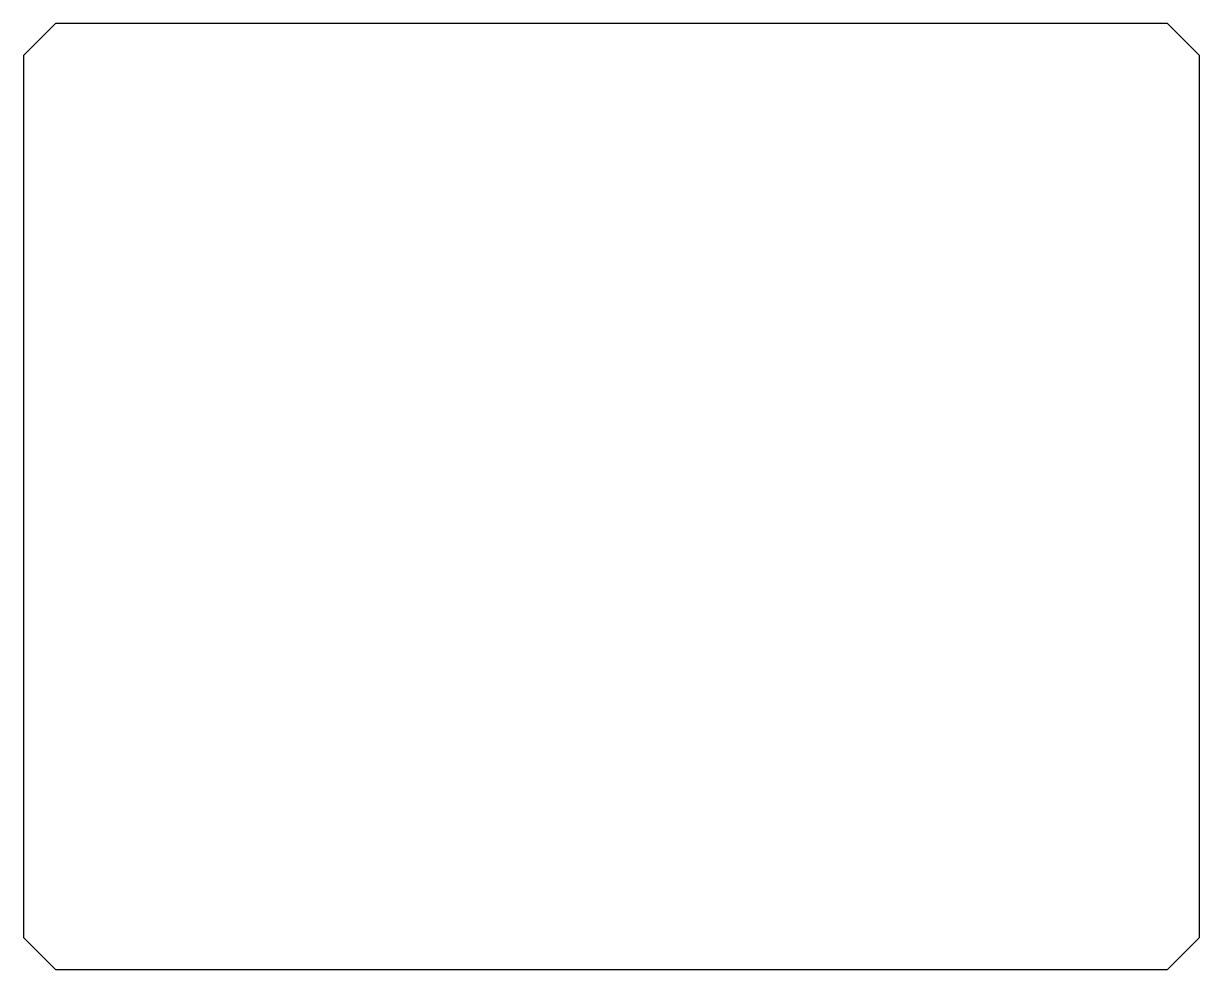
# Model space of a CAD drawing. Header units: millimetres. Extents: x -58 to 34, y -54.2 to 19.8.
import ezdxf

# ---------------------------------------------------------------- set-up
doc = ezdxf.new("R2010")
doc.units = ezdxf.units.MM

msp = doc.modelspace()

# ---------------------------------------------------------------- linework, layer by layer
msp.add_lwpolyline([(-58.019, 12.919), (-58.019, 12.659), (-58.019, 12.399), (-58.019, -49.701), (-58.019, -51.671), (-57.977, -51.712), (-55.519, -54.171), (-55.419, -54.171), (-55.376, -54.171), (-55.186, -54.171), (29.736, -54.171), (30.64, -54.171), (30.83, -54.171), (31.481, -54.171), (31.523, -54.129), (33.981, -51.671), (33.981, -51.014), (33.981, -49.701), (33.981, 12.399), (33.981, 12.659), (33.981, 12.919), (33.981, 13.179), (33.981, 13.439), (33.981, 13.699), (33.981, 13.959), (33.981, 14.219), (33.981, 14.479), (33.981, 14.739), (33.981, 16.869), (33.981, 17.329), (33.94, 17.371), (31.481, 19.829), (31.233, 19.829), (31.229, 19.829), (31.219, 19.829), (31.201, 19.829), (31.176, 19.829), (31.142, 19.829), (31.1, 19.829), (31.049, 19.829), (30.99, 19.829), (30.927, 19.829), (30.861, 19.829), (30.797, 19.829), (29.451, 19.829), (27.351, 19.829), (26.651, 19.829), (24.551, 19.829), (23.851, 19.829), (21.751, 19.829), (-53.069, 19.829), (-55.519, 19.829), (-55.56, 19.788), (-58.019, 17.329), (-58.019, 16.466), (-58.019, 14.739), (-58.019, 14.479), (-58.019, 14.219), (-58.019, 13.959), (-58.019, 13.699), (-58.019, 13.439), (-58.019, 13.179), (-58.019, 12.919)], close=True)

doc.saveas('drawing.dxf')
